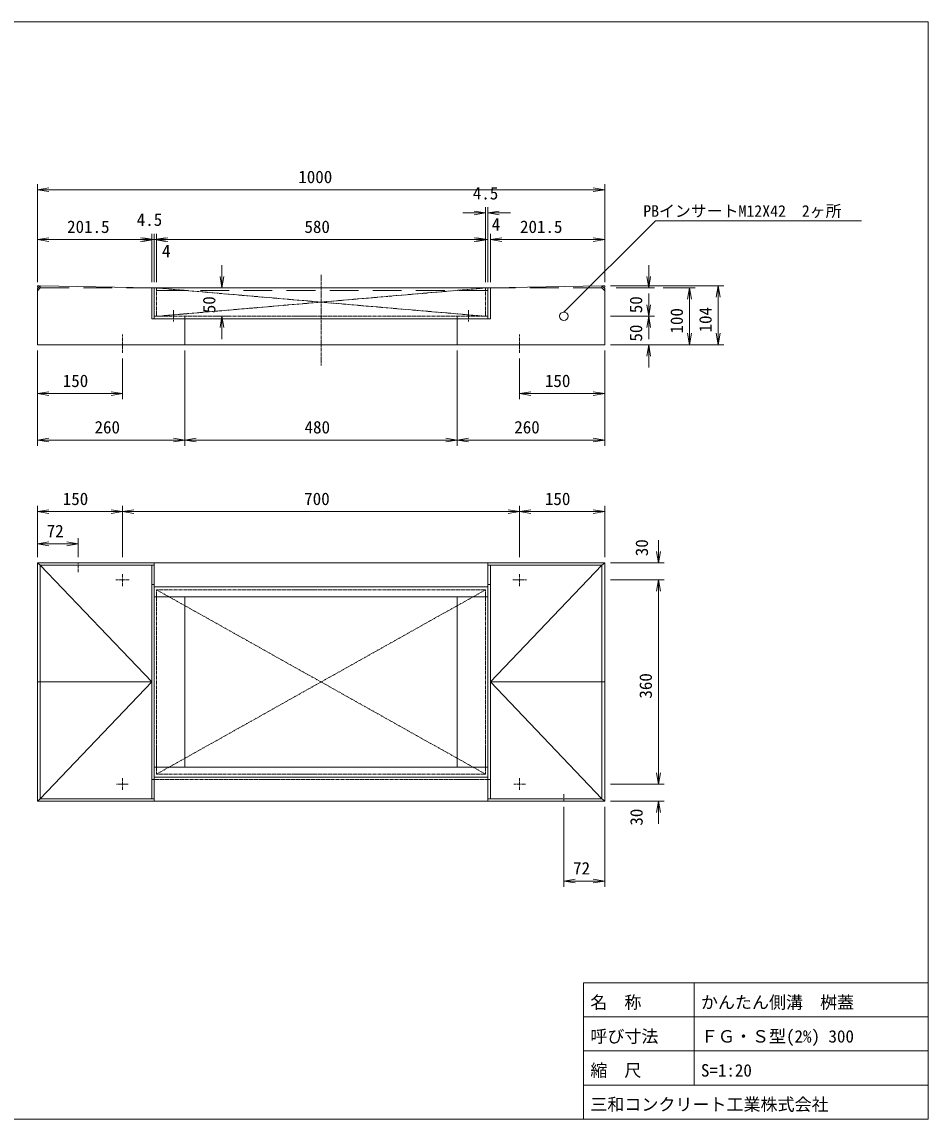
# Model space of a CAD drawing. Units: millimetres, scale not verified. Extents: x 1573 to 15247, y 1105 to 10775.
# Drawn here: x 7259 to 15247, y 1105 to 10775 of the extents above; entities that cross this region are included whole.
import ezdxf
from ezdxf.enums import TextEntityAlignment as Align

# ---------------------------------------------------------------- set-up
doc = ezdxf.new("R2010")
doc.units = ezdxf.units.MM
doc.header["$LTSCALE"] = 20
for name, pattern in [('USER1', [2.2, 1.2, -0.2, 0.2, -0.2, 0.2, -0.2]), ('USER2', [1.8, 1.2, -0.2, 0.2, -0.2]), ('USER3', [19, 12.7, -6.3])]:
    doc.linetypes.add(name, pattern=pattern)
for name, color, linetype, lineweight in [('0_2', 7, 'Continuous', 18), ('D-STR-DIM（寸法）', 7, 'Continuous', 18), ('D-STR-HTXT（旗揚げ）', 7, 'Continuous', 18), ('D-STR（構造物外形線）', 1, 'Continuous', 18), ('D-TTL(外枠）', 2, 'Continuous', 18), ('D-TTL-FRAME（タイトル枠）', 2, 'Continuous', 18)]:
    doc.layers.add(name, color=color, linetype=linetype, lineweight=lineweight)
doc.layers.add('D-STR-TXT（文字）', color=7, linetype='Continuous')
doc.layers.add('D-TTL-TXT（文字）', color=7, linetype='Continuous')
doc.styles.add('ＭＳ ゴシック', font='')
doc.styles.get('ＭＳ ゴシック').set_extended_font_data('MS Gothic')

msp = doc.modelspace()

# ---------------------------------------------------------------- linework, layer by layer
at = {"layer": '0_2'}
for p, q in [((7396.17, 9296.04), (7496.17, 9312.7)), ((7496.17, 9279.37), (7396.17, 9296.04)), ((7396.17, 9296.04), (7496.17, 9296.04)), ((12296.17, 9312.7), (12396.17, 9296.04)), ((12396.17, 9296.04), (12296.17, 9279.37)), ((12396.17, 9296.04), (12296.17, 9296.04)), ((11246.17, 9108.42), (11346.17, 9091.75)), ((11346.17, 9091.75), (11246.17, 9075.08)), ((11346.17, 9091.75), (11246.17, 9091.75)), ((11366.17, 9091.75), (11466.17, 9108.42)), ((11466.17, 9075.08), (11366.17, 9091.75)), ((11366.17, 9091.75), (11466.17, 9091.75)), ((7396.17, 8856.75), (7496.17, 8873.42)), ((7496.17, 8840.08), (7396.17, 8856.75)), ((7396.17, 8856.75), (7496.17, 8856.75)), ((8303.67, 8873.42), (8403.67, 8856.75)), ((8303.67, 8873.42), (8403.67, 8856.75)), ((8403.67, 8856.75), (8303.67, 8840.08)), ((8403.67, 8856.75), (8303.67, 8856.75)), ((8403.67, 8856.75), (8303.67, 8840.08)), ((8403.67, 8856.75), (8303.67, 8856.75)), ((8326.17, 8873.42), (8426.17, 8856.75)), ((8426.17, 8856.75), (8326.17, 8840.08)), ((8426.17, 8856.75), (8326.17, 8856.75)), ((8426.17, 8856.75), (8526.17, 8873.42)), ((8526.17, 8840.08), (8426.17, 8856.75)), ((8426.17, 8856.75), (8526.17, 8856.75)), ((8446.17, 8856.75), (8546.17, 8873.42)), ((8446.17, 8856.75), (8546.17, 8873.42)), ((8546.17, 8840.08), (8446.17, 8856.75)), ((8446.17, 8856.75), (8546.17, 8856.75)), ((8546.17, 8840.08), (8446.17, 8856.75)), ((8446.17, 8856.75), (8546.17, 8856.75)), ((11246.17, 8873.42), (11346.17, 8856.75)), ((11346.17, 8856.75), (11246.17, 8840.08)), ((11346.17, 8856.75), (11246.17, 8856.75)), ((11266.17, 8873.42), (11366.17, 8856.75)), ((11366.17, 8856.75), (11266.17, 8840.08)), ((11366.17, 8856.75), (11266.17, 8856.75)), ((11388.67, 8856.75), (11488.67, 8873.42)), ((11388.67, 8856.75), (11488.67, 8873.42)), ((11488.67, 8840.08), (11388.67, 8856.75)), ((11388.67, 8856.75), (11488.67, 8856.75)), ((11488.67, 8840.08), (11388.67, 8856.75)), ((11388.67, 8856.75), (11488.67, 8856.75)), ((12296.17, 8873.42), (12396.17, 8856.75)), ((12396.17, 8856.75), (12296.17, 8840.08)), ((12396.17, 8856.75), (12296.17, 8856.75)), ((9022.33, 8430.39), (9005.67, 8530.39)), ((9039, 8530.39), (9022.33, 8430.39)), ((9022.33, 8430.39), (9022.33, 8530.39)), ((12784.66, 8430.39), (12767.99, 8530.39)), ((12801.33, 8530.39), (12784.66, 8430.39)), ((12784.66, 8430.39), (12784.66, 8530.39)), ((13127.23, 8330.39), (13143.9, 8430.39)), ((13143.9, 8430.39), (13160.56, 8330.39)), ((13143.9, 8430.39), (13143.9, 8330.39)), ((13380.35, 8350.39), (13397.01, 8450.39)), ((13397.01, 8450.39), (13413.68, 8350.39)), ((13397.01, 8450.39), (13397.01, 8350.39)), ((12784.66, 8180.39), (12767.99, 8280.39)), ((12801.33, 8280.39), (12784.66, 8180.39)), ((12784.66, 8180.39), (12784.66, 8280.39)), ((9005.67, 8080.39), (9022.33, 8180.39)), ((9022.33, 8180.39), (9039, 8080.39)), ((9022.33, 8180.39), (9022.33, 8080.39)), ((12767.99, 8080.39), (12784.66, 8180.39)), ((12784.66, 8180.39), (12801.33, 8080.39)), ((12784.66, 8180.39), (12784.66, 8080.39)), ((13143.9, 7930.39), (13127.23, 8030.39)), ((13160.56, 8030.39), (13143.9, 7930.39)), ((13143.9, 7930.39), (13143.9, 8030.39)), ((13397.01, 7930.39), (13380.35, 8030.39)), ((13413.68, 8030.39), (13397.01, 7930.39)), ((13397.01, 7930.39), (13397.01, 8030.39)), ((12767.99, 7830.39), (12784.66, 7930.39)), ((12784.66, 7930.39), (12801.33, 7830.39)), ((12784.66, 7930.39), (12784.66, 7830.39)), ((7396.17, 7498.9), (7496.17, 7515.57)), ((7496.17, 7482.23), (7396.17, 7498.9)), ((7396.17, 7498.9), (7496.17, 7498.9)), ((8046.17, 7515.57), (8146.17, 7498.9)), ((8146.17, 7498.9), (8046.17, 7482.23)), ((8146.17, 7498.9), (8046.17, 7498.9)), ((11646.17, 7498.9), (11746.17, 7515.57)), ((11746.17, 7482.23), (11646.17, 7498.9)), ((11646.17, 7498.9), (11746.17, 7498.9)), ((12296.17, 7515.57), (12396.17, 7498.9)), ((12396.17, 7498.9), (12296.17, 7482.23)), ((12396.17, 7498.9), (12296.17, 7498.9)), ((7396.17, 7090.03), (7496.17, 7106.7)), ((7496.17, 7073.36), (7396.17, 7090.03)), ((7396.17, 7090.03), (7496.17, 7090.03)), ((8596.17, 7106.7), (8696.17, 7090.03)), ((8696.17, 7090.03), (8596.17, 7073.36)), ((8696.17, 7090.03), (8596.17, 7090.03)), ((8696.17, 7090.03), (8796.17, 7106.7)), ((8796.17, 7073.36), (8696.17, 7090.03)), ((8696.17, 7090.03), (8796.17, 7090.03)), ((10996.17, 7106.7), (11096.17, 7090.03)), ((11096.17, 7090.03), (10996.17, 7073.36)), ((11096.17, 7090.03), (10996.17, 7090.03)), ((11096.17, 7090.03), (11196.17, 7106.7)), ((11196.17, 7073.36), (11096.17, 7090.03)), ((11096.17, 7090.03), (11196.17, 7090.03)), ((12296.17, 7106.7), (12396.17, 7090.03)), ((12396.17, 7090.03), (12296.17, 7073.36)), ((12396.17, 7090.03), (12296.17, 7090.03)), ((7396.17, 6458.71), (7496.17, 6475.37)), ((7496.17, 6442.04), (7396.17, 6458.71)), ((7396.17, 6458.71), (7496.17, 6458.71)), ((8046.17, 6475.37), (8146.17, 6458.71)), ((8146.17, 6458.71), (8046.17, 6442.04)), ((8146.17, 6458.71), (8046.17, 6458.71)), ((8146.17, 6458.71), (8246.17, 6475.37)), ((8246.17, 6442.04), (8146.17, 6458.71)), ((8146.17, 6458.71), (8246.17, 6458.71)), ((11546.17, 6475.37), (11646.17, 6458.71)), ((11646.17, 6458.71), (11546.17, 6442.04)), ((11646.17, 6458.71), (11546.17, 6458.71)), ((11646.17, 6458.71), (11746.17, 6475.37)), ((11746.17, 6442.04), (11646.17, 6458.71)), ((11646.17, 6458.71), (11746.17, 6458.71)), ((12296.17, 6475.37), (12396.17, 6458.71)), ((12396.17, 6458.71), (12296.17, 6442.04)), ((12396.17, 6458.71), (12296.17, 6458.71)), ((7396.17, 6175.12), (7496.17, 6191.79)), ((7656.17, 6191.79), (7756.17, 6175.12)), ((7496.17, 6158.45), (7396.17, 6175.12)), ((7396.17, 6175.12), (7496.17, 6175.12)), ((7756.17, 6175.12), (7656.17, 6158.45)), ((7756.17, 6175.12), (7656.17, 6175.12)), ((12870.55, 6007.39), (12853.88, 6107.39)), ((12887.21, 6107.39), (12870.55, 6007.39)), ((12870.55, 6007.39), (12870.55, 6107.39)), ((12853.88, 5757.39), (12870.55, 5857.39)), ((12853.88, 5757.39), (12870.55, 5857.39)), ((12870.55, 5857.39), (12887.21, 5757.39)), ((12870.55, 5857.39), (12870.55, 5757.39)), ((12870.55, 5857.39), (12887.21, 5757.39)), ((12870.55, 5857.39), (12870.55, 5757.39)), ((12870.55, 4057.39), (12853.88, 4157.39)), ((12870.55, 4057.39), (12853.88, 4157.39)), ((12887.21, 4157.39), (12870.55, 4057.39)), ((12870.55, 4057.39), (12870.55, 4157.39)), ((12887.21, 4157.39), (12870.55, 4057.39)), ((12870.55, 4057.39), (12870.55, 4157.39)), ((12853.88, 3807.39), (12870.55, 3907.39)), ((12870.55, 3907.39), (12887.21, 3807.39)), ((12870.55, 3907.39), (12870.55, 3807.39)), ((12036.17, 3202.78), (12136.17, 3219.44)), ((12136.17, 3186.11), (12036.17, 3202.78)), ((12036.17, 3202.78), (12136.17, 3202.78)), ((12296.17, 3219.44), (12396.17, 3202.78)), ((12396.17, 3202.78), (12296.17, 3186.11)), ((12396.17, 3202.78), (12296.17, 3202.78))]:
    msp.add_line(p, q, dxfattribs=at)
at = {"layer": 'D-STR-DIM（寸法）'}
for p, q in [((7396.17, 8480.39), (7396.17, 9346.04)), ((7496.17, 9296.04), (12296.17, 9296.04)), ((12396.17, 8480.39), (12396.17, 9346.04)), ((11246.17, 9091.75), (11146.17, 9091.75)), ((11346.17, 8715.39), (11346.17, 9141.75)), ((11366.17, 8715.39), (11366.17, 9141.75)), ((11466.17, 9091.75), (11566.17, 9091.75)), ((7396.17, 8480.39), (7396.17, 8906.75)), ((8403.67, 8480.39), (8403.67, 8906.75)), ((8403.67, 8480.39), (8403.67, 8906.75)), ((8426.17, 8480.39), (8426.17, 8906.75)), ((8426.17, 8480.39), (8426.17, 8906.75)), ((8446.17, 8480.39), (8446.17, 8906.75)), ((8446.17, 8480.39), (8446.17, 8906.75)), ((11346.17, 8480.39), (11346.17, 8906.75)), ((11366.17, 8480.39), (11366.17, 8906.75)), ((11388.67, 8480.39), (11388.67, 8906.75)), ((11388.67, 8480.39), (11388.67, 8906.75)), ((12396.17, 8480.39), (12396.17, 8906.75)), ((7496.17, 8856.75), (8303.67, 8856.75)), ((8303.67, 8856.75), (8203.67, 8856.75)), ((8326.17, 8856.75), (8226.17, 8856.75)), ((8526.17, 8856.75), (8626.17, 8856.75)), ((8546.17, 8856.75), (11246.17, 8856.75)), ((8546.17, 8856.75), (8646.17, 8856.75)), ((11266.17, 8856.75), (11166.17, 8856.75)), ((12296.17, 8856.75), (11488.67, 8856.75)), ((11488.67, 8856.75), (11588.67, 8856.75)), ((9022.33, 8530.39), (9022.33, 8630.39)), ((12784.66, 8530.39), (12784.66, 8630.39)), ((8974.29, 8430.39), (9072.33, 8430.39)), ((12446.17, 8450.39), (13447.01, 8450.39)), ((12496.17, 8430.39), (12834.66, 8430.39)), ((12911.33, 8430.39), (13193.9, 8430.39)), ((12784.66, 8280.39), (12784.66, 8380.39)), ((13143.9, 8330.39), (13143.9, 8030.39)), ((13397.01, 8350.39), (13397.01, 8030.39)), ((8974.29, 8180.39), (9072.33, 8180.39)), ((12446.17, 8180.39), (12834.66, 8180.39)), ((12446.17, 8180.39), (12834.66, 8180.39)), ((9022.33, 8080.39), (9022.33, 7980.39)), ((12784.66, 8080.39), (12784.66, 7980.39)), ((12446.17, 7930.39), (13193.9, 7930.39)), ((12446.17, 7930.39), (13447.01, 7930.39)), ((12496.17, 7930.39), (12834.66, 7930.39)), ((7396.17, 7880.39), (7396.17, 7040.03)), ((7396.17, 7880.39), (7396.17, 7448.9)), ((8696.17, 7880.39), (8696.17, 7040.03)), ((8696.17, 7880.39), (8696.17, 7040.03)), ((11096.17, 7880.39), (11096.17, 7040.03)), ((11096.17, 7880.39), (11096.17, 7040.03)), ((12396.17, 7880.39), (12396.17, 7448.9)), ((12396.17, 7880.39), (12396.17, 7040.03)), ((8146.17, 7807.17), (8146.17, 7448.9)), ((11646.17, 7807.17), (11646.17, 7448.9)), ((12784.66, 7830.39), (12784.66, 7730.39)), ((8046.17, 7498.9), (7496.17, 7498.9)), ((11746.17, 7498.9), (12296.17, 7498.9)), ((8596.17, 7090.03), (7496.17, 7090.03)), ((8796.17, 7090.03), (10996.17, 7090.03)), ((11196.17, 7090.03), (12296.17, 7090.03)), ((7396.17, 6057.39), (7396.17, 6508.71)), ((8146.17, 6107.39), (8146.17, 6508.71)), ((8146.17, 6057.39), (8146.17, 6508.71)), ((11646.17, 6107.39), (11646.17, 6508.71)), ((11646.17, 6057.39), (11646.17, 6508.71)), ((12396.17, 6057.39), (12396.17, 6508.71)), ((8046.17, 6458.71), (7496.17, 6458.71)), ((11546.17, 6458.71), (8246.17, 6458.71)), ((11746.17, 6458.71), (12296.17, 6458.71)), ((7396.17, 6057.39), (7396.17, 6225.12)), ((7756.17, 6057.39), (7756.17, 6225.12)), ((12870.55, 6107.39), (12870.55, 6207.39)), ((7496.17, 6175.12), (7656.17, 6175.12)), ((12446.17, 6007.39), (12920.55, 6007.39)), ((12446.17, 5857.39), (12920.55, 5857.39)), ((12446.17, 5857.39), (12920.55, 5857.39)), ((12870.55, 5757.39), (12870.55, 5657.39)), ((12870.55, 5757.39), (12870.55, 4157.39)), ((12870.55, 4157.39), (12870.55, 4257.39)), ((12446.17, 4057.39), (12920.55, 4057.39)), ((12446.17, 4057.39), (12920.55, 4057.39)), ((12446.17, 3907.39), (12920.55, 3907.39)), ((12036.17, 3857.39), (12036.17, 3152.78)), ((12396.17, 3857.39), (12396.17, 3152.78)), ((12870.55, 3807.39), (12870.55, 3707.39)), ((12296.17, 3202.78), (12136.17, 3202.78))]:
    msp.add_line(p, q, dxfattribs=at)
at = {"layer": 'D-STR-HTXT（旗揚げ）'}
for p, q in [((12036.17, 8217.89), (12844.07, 9021.48)), ((12844.07, 9021.48), (14659.37, 9021.48)), ((12036.17, 8217.89), (12041.19, 8226.53)), ((12036.17, 8217.89), (12043.26, 8224.94)), ((12036.17, 8217.89), (12044.84, 8222.86))]:
    msp.add_line(p, q, dxfattribs=at)
at = {"layer": 'D-STR（構造物外形線）', "linetype": 'USER2'}
for p, q in [((9896.17, 8546.72), (9896.17, 7747.12)), ((8146.17, 7857.17), (8146.17, 8020.68)), ((11646.17, 7857.17), (11646.17, 8020.68)), ((7756.17, 5926.3), (7756.17, 6007.39)), ((8146.17, 5906.87), (8146.17, 5803.01)), ((11646.17, 5906.87), (11646.17, 5803.01)), ((8206.05, 5857.39), (8086.38, 5857.39)), ((11586.29, 5857.39), (11705.95, 5857.39)), ((8146.17, 4109.55), (8146.17, 4003.23)), ((11646.17, 4109.55), (11646.17, 4003.23)), ((8196.91, 4057.39), (8093.75, 4057.39)), ((11595.42, 4057.39), (11698.58, 4057.39)), ((12036.17, 3907.39), (12036.17, 3970.68))]:
    msp.add_line(p, q, dxfattribs=at)
at = {"layer": 'D-STR（構造物外形線）'}
for p, q in [((7396.17, 8438.02), (7396.17, 8450.39)), ((7396.17, 8450.39), (7411.98, 8450.07)), ((7421.17, 8449.89), (7396.17, 8424.89)), ((7396.17, 7930.39), (7396.17, 8424.89)), ((7421.17, 8449.89), (8403.67, 8430.39)), ((8403.67, 8430.39), (11388.67, 8430.39)), ((8403.67, 8157.89), (8403.67, 8430.39)), ((8426.17, 8157.89), (8426.17, 8430.39)), ((11366.17, 8157.89), (11366.17, 8430.39)), ((12371.17, 8449.89), (11388.67, 8430.39)), ((11388.67, 8157.89), (11388.67, 8430.39)), ((12371.17, 8449.89), (12396.17, 8424.89)), ((12396.17, 8450.39), (12380.36, 8450.07)), ((12396.17, 8438.02), (12396.17, 8450.39)), ((12396.17, 7930.39), (12396.17, 8424.89)), ((11388.67, 8157.89), (8403.67, 8157.89)), ((7396.17, 7930.39), (12396.17, 7930.39)), ((7396.17, 6007.39), (7421.17, 5987.39)), ((12396.17, 6007.39), (7396.17, 6007.39)), ((7396.17, 3907.39), (7396.17, 6007.39)), ((8426.17, 3907.39), (8426.17, 6007.39)), ((11366.17, 3907.39), (11366.17, 6007.39)), ((12396.17, 6007.39), (12371.17, 5987.39)), ((12396.17, 3907.39), (12396.17, 6007.39)), ((8403.67, 4957.39), (7421.17, 5987.39)), ((7421.17, 3927.39), (7421.17, 5987.39)), ((8426.17, 5987.39), (7421.17, 5987.39)), ((8403.67, 3927.39), (8403.67, 5987.39)), ((11366.17, 5987.39), (12371.17, 5987.39)), ((11388.67, 4957.39), (12371.17, 5987.39)), ((11388.67, 3927.39), (11388.67, 5987.39)), ((12371.17, 3927.39), (12371.17, 5987.39)), ((8426.17, 5817.39), (8403.67, 5817.39)), ((11366.17, 5817.39), (11388.67, 5817.39)), ((11366.17, 5794.89), (8426.17, 5794.89)), ((11366.17, 5707.39), (8426.17, 5707.39)), ((8696.17, 4207.39), (8696.17, 5707.39)), ((11096.17, 4207.39), (11096.17, 5707.39)), ((8403.67, 4957.39), (7396.17, 4957.39)), ((7421.17, 3927.39), (8403.67, 4957.39)), ((12371.17, 3927.39), (11388.67, 4957.39)), ((11388.67, 4957.39), (12396.17, 4957.39)), ((11366.17, 4207.39), (8426.17, 4207.39)), ((8426.17, 4097.39), (8403.67, 4097.39)), ((11366.17, 4119.89), (8426.17, 4119.89)), ((11366.17, 4097.39), (11388.67, 4097.39)), ((7396.17, 3907.39), (7421.17, 3927.39)), ((12396.17, 3907.39), (7396.17, 3907.39)), ((8426.17, 3927.39), (7421.17, 3927.39)), ((11366.17, 3927.39), (12371.17, 3927.39)), ((12396.17, 3907.39), (12371.17, 3927.39))]:
    msp.add_line(p, q, dxfattribs=at)
at = {"layer": 'D-STR（構造物外形線）', "linetype": 'USER3'}
for p, q in [((7421.17, 8430.39), (7396.17, 8405.39)), ((7421.17, 8449.89), (7421.17, 8430.39)), ((7421.17, 8430.39), (8403.67, 8430.39)), ((12371.17, 8430.39), (11388.67, 8430.39)), ((12371.17, 8449.89), (12371.17, 8430.39)), ((12371.17, 8430.39), (12396.17, 8405.39)), ((11366.17, 8407.89), (8426.17, 8407.89)), ((8426.17, 8180.39), (8446.17, 8180.39)), ((8696.17, 7930.39), (8696.17, 8180.39)), ((11096.17, 7930.39), (11096.17, 8180.39)), ((11346.17, 8180.39), (11366.17, 8180.39))]:
    msp.add_line(p, q, dxfattribs=at)
at = {"layer": 'D-STR（構造物外形線）', "linetype": 'USER1'}
for p, q in [((11346.17, 8180.39), (8446.17, 8430.39)), ((11346.17, 8430.39), (8446.17, 8180.39)), ((8446.17, 8430.39), (8446.17, 8180.39)), ((11346.17, 8430.39), (11346.17, 8180.39)), ((8596.17, 8235.08), (8596.17, 8134.5)), ((11196.17, 8235.08), (11196.17, 8134.5)), ((11346.17, 8180.39), (8446.17, 8180.39)), ((8446.17, 4144.89), (11346.17, 5769.89)), ((11346.17, 4144.89), (8446.17, 5769.89)), ((11346.17, 5769.89), (8446.17, 5769.89)), ((8446.17, 4144.89), (8446.17, 5769.89)), ((11346.17, 4144.89), (11346.17, 5769.89)), ((11366.17, 4097.39), (8426.17, 4097.39)), ((11346.17, 4144.89), (8446.17, 4144.89))]:
    msp.add_line(p, q, dxfattribs=at)
at = {"layer": 'D-STR（構造物外形線）'}
msp.add_circle((12036.17, 8180.39), 37.5, dxfattribs=at)
at = {"layer": 'D-TTL(外枠）'}
for p, q in [((12209.26, 2305.12), (15246.76, 2305.12)), ((12209.26, 2305.12), (12209.26, 1105.12)), ((13184.26, 2305.12), (13184.26, 1405.12)), ((12209.26, 2005.12), (15246.76, 2005.12)), ((12209.26, 1705.12), (15246.76, 1705.12)), ((12209.26, 1405.12), (15246.76, 1405.12))]:
    msp.add_line(p, q, dxfattribs=at)
at = {"layer": 'D-TTL-FRAME（タイトル枠）'}
for p, q in [((15246.76, 10774.88), (1573.24, 10774.88)), ((15246.76, 10774.88), (15246.76, 1105.12)), ((1573.24, 1105.12), (15246.76, 1105.12))]:
    msp.add_line(p, q, dxfattribs=at)

# ---------------------------------------------------------------- texts
at = {"layer": 'D-STR-DIM（寸法）', "style": 'ＭＳ ゴシック'}
for s, p in [('1000', (9695.53, 9321.04)), ('4.5', (11233.89, 9177.12)), ('201.5', (7657.41, 8881.75)), ('4.5', (8271.39, 8944.25)), ('580', (9749.59, 8881.75)), ('4', (11400.68, 8903.06)), ('201.5', (11649.91, 8881.75)), ('4', (8493.89, 8668.06)), ('150', (7619.26, 7523.9)), ('150', (11869.26, 7523.9)), ('260', (7899.21, 7115.03)), ('480', (9750.74, 7115.03)), ('260', (11599.21, 7115.03)), ('150', (7619.26, 6483.71)), ('700', (9747.69, 6483.71)), ('150', (11869.26, 6483.71)), ('72', (7477.95, 6200.12)), ('72', (12117.95, 3227.78))]:
    msp.add_text(s, height=110, dxfattribs=at).set_placement(p, align=Align.BOTTOM_LEFT)
for s, p in [('50', (8997.33, 8207.54)), ('50', (12759.66, 8207.54)), ('100', (13118.9, 8028.48)), ('104', (13372.01, 8038.1)), ('50', (12759.66, 7957.54)), ('30', (12811.01, 6065.89)), ('360', (12845.55, 4810.81)), ('30', (12763.98, 3690.88))]:
    msp.add_text(s, height=110, rotation=90, dxfattribs=at).set_placement(p, align=Align.BOTTOM_LEFT)
at = {"layer": 'D-STR-TXT（文字）', "style": 'ＭＳ ゴシック'}
msp.add_text('PBインサートM12X42\u30002ヶ所', height=102.6, dxfattribs=at).set_placement((12735.98, 9026.48), align=Align.BOTTOM_LEFT)
at = {"layer": 'D-TTL-TXT（文字）', "style": 'ＭＳ ゴシック'}
for s, p in [('名\u3000称', (12269.6, 2046.17)), ('かんたん側溝\u3000桝蓋', (13244.6, 2046.17)), ('呼び寸法', (12269.6, 1746.17)), ('ＦＧ・Ｓ型(2%) 300', (13244.6, 1746.17)), ('縮\u3000尺', (12269.6, 1446.17)), ('S=1:20', (13244.6, 1446.17)), ('三和コンクリート工業株式会社', (12269.6, 1146.17))]:
    msp.add_text(s, height=110, dxfattribs=at).set_placement(p, align=Align.BOTTOM_LEFT)

doc.saveas('drawing.dxf')
